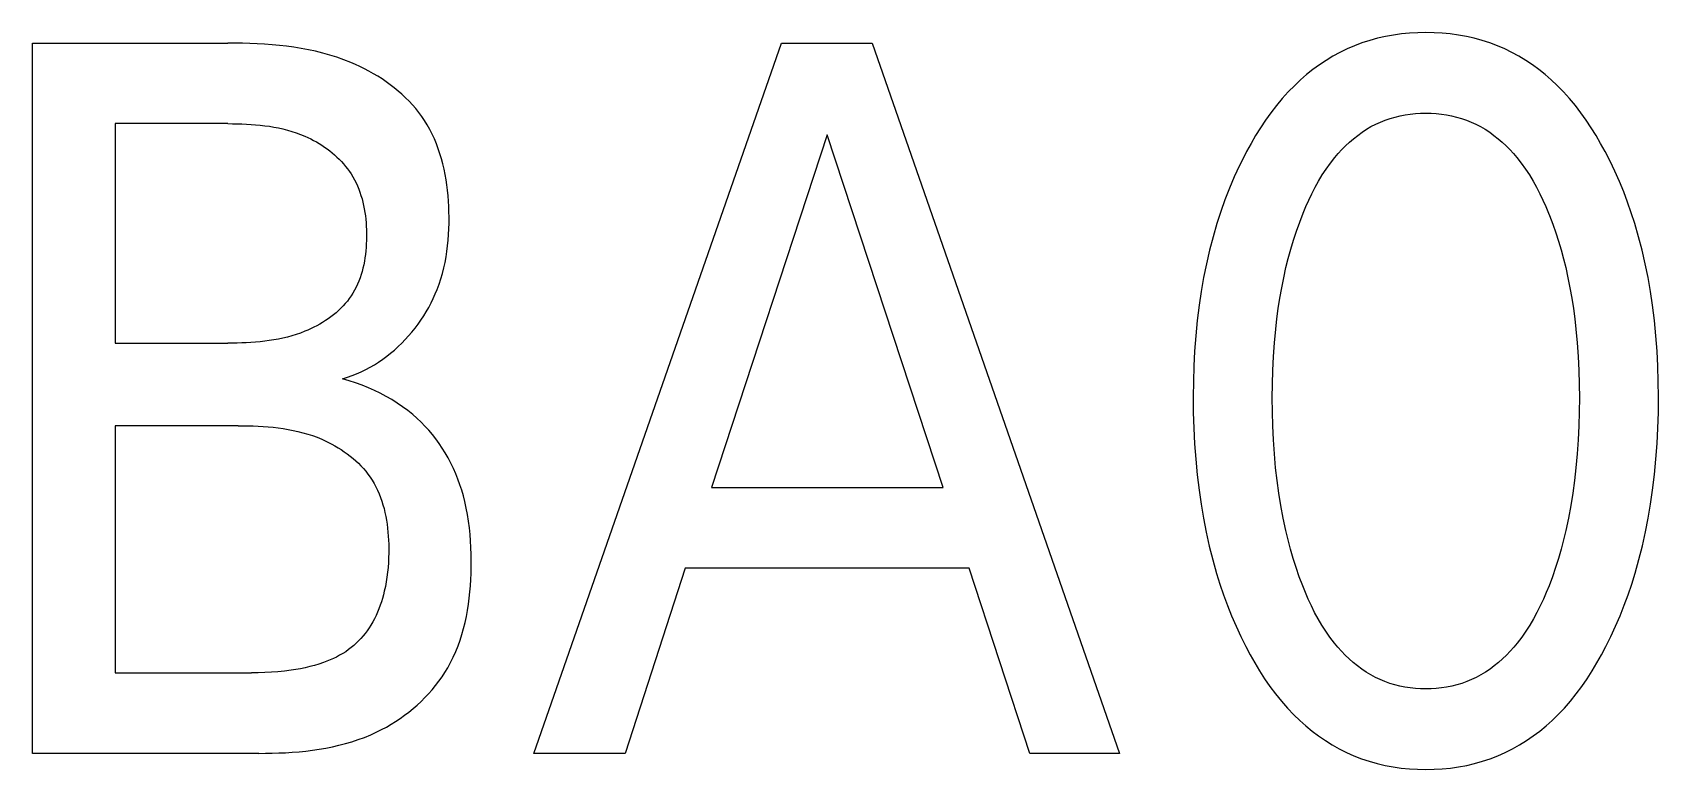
# Model space of a CAD drawing. Extents: x 0 to 420, y 0 to 297.
# Drawn here: x 165.36 to 169.254, y 202.588 to 204.352 of the extents above; entities that cross this region are included whole.
import ezdxf

# ---------------------------------------------------------------- set-up
doc = ezdxf.new("R2010")
doc.units = 0
doc.header["$LTSCALE"] = 23.1
doc.layers.add('10000_FRONT', color=7, linetype='CONTINUOUS')

msp = doc.modelspace()

# ---------------------------------------------------------------- linework, layer by layer
at = {"layer": '10000_FRONT', "color": 7, "linetype": 'CONTINUOUS'}
for p, q in [((168.5808, 204.3386), (168.5621, 204.3335)), ((168.5997, 204.3428), (168.5808, 204.3386)), ((168.6188, 204.3463), (168.5997, 204.3428)), ((168.6381, 204.3489), (168.6188, 204.3463)), ((168.6575, 204.3508), (168.6381, 204.3489)), ((168.677, 204.3519), (168.6575, 204.3508)), ((168.6965, 204.3523), (168.677, 204.3519)), ((168.7161, 204.3519), (168.6965, 204.3523)), ((168.7356, 204.3508), (168.7161, 204.3519)), ((168.7551, 204.3489), (168.7356, 204.3508)), ((168.7744, 204.3463), (168.7551, 204.3489)), ((168.7936, 204.3429), (168.7744, 204.3463)), ((168.8126, 204.3386), (168.7936, 204.3429)), ((168.8313, 204.3335), (168.8126, 204.3386)), ((165.36, 202.627), (165.36, 204.327)), ((165.36, 204.327), (165.828, 204.327)), ((165.8456, 204.3269), (165.828, 204.327)), ((165.8631, 204.3266), (165.8456, 204.3269)), ((165.8807, 204.3261), (165.8631, 204.3266)), ((165.8983, 204.3254), (165.8807, 204.3261)), ((165.9159, 204.3244), (165.8983, 204.3254)), ((165.9335, 204.3231), (165.9159, 204.3244)), ((165.9511, 204.3215), (165.9335, 204.3231)), ((165.9686, 204.3195), (165.9511, 204.3215)), ((165.9861, 204.3172), (165.9686, 204.3195)), ((166.0035, 204.3144), (165.9861, 204.3172)), ((166.0208, 204.3111), (166.0035, 204.3144)), ((166.038, 204.3074), (166.0208, 204.3111)), ((166.0551, 204.3032), (166.038, 204.3074)), ((166.0721, 204.2984), (166.0551, 204.3032)), ((166.0889, 204.2931), (166.0721, 204.2984)), ((166.5602, 202.627), (167.1532, 204.327)), ((167.1532, 204.327), (167.3703, 204.327)), ((167.3703, 204.327), (167.9633, 202.627)), ((168.4907, 204.3047), (168.4739, 204.2955)), ((168.5079, 204.3131), (168.4907, 204.3047)), ((168.5255, 204.3207), (168.5079, 204.3131)), ((168.5436, 204.3275), (168.5255, 204.3207)), ((168.5621, 204.3335), (168.5436, 204.3275)), ((168.8498, 204.3275), (168.8313, 204.3335)), ((168.868, 204.3207), (168.8498, 204.3275)), ((168.8856, 204.3131), (168.868, 204.3207)), ((168.9028, 204.3047), (168.8856, 204.3131)), ((168.9196, 204.2955), (168.9028, 204.3047)), ((166.1056, 204.2872), (166.0889, 204.2931)), ((166.1222, 204.2807), (166.1056, 204.2872)), ((166.1332, 204.2759), (166.1222, 204.2807)), ((166.1442, 204.2708), (166.1332, 204.2759)), ((166.155, 204.2654), (166.1442, 204.2708)), ((166.1657, 204.2598), (166.155, 204.2654)), ((166.1763, 204.2538), (166.1657, 204.2598)), ((168.426, 204.2635), (168.411, 204.2516)), ((168.4416, 204.2748), (168.426, 204.2635)), ((168.4575, 204.2855), (168.4416, 204.2748)), ((168.4739, 204.2955), (168.4575, 204.2855)), ((168.936, 204.2855), (168.9196, 204.2955)), ((168.952, 204.2749), (168.936, 204.2855)), ((168.9675, 204.2635), (168.952, 204.2749)), ((168.9825, 204.2516), (168.9675, 204.2635)), ((166.1867, 204.2476), (166.1763, 204.2538)), ((166.1969, 204.2411), (166.1867, 204.2476)), ((166.2069, 204.2343), (166.1969, 204.2411)), ((166.2167, 204.2272), (166.2069, 204.2343)), ((166.2263, 204.2199), (166.2167, 204.2272)), ((168.3825, 204.2259), (168.3672, 204.2104)), ((168.3965, 204.239), (168.3825, 204.2259)), ((168.411, 204.2516), (168.3965, 204.239)), ((168.997, 204.239), (168.9825, 204.2516)), ((169.011, 204.2259), (168.997, 204.239)), ((169.0263, 204.2104), (169.011, 204.2259)), ((166.2356, 204.2123), (166.2263, 204.2199)), ((166.2446, 204.2044), (166.2356, 204.2123)), ((166.2533, 204.1962), (166.2446, 204.2044)), ((166.2618, 204.1878), (166.2533, 204.1962)), ((166.2699, 204.1791), (166.2618, 204.1878)), ((168.3526, 204.1942), (168.3386, 204.1775)), ((168.3672, 204.2104), (168.3526, 204.1942)), ((169.0408, 204.1942), (169.0263, 204.2104)), ((169.0547, 204.1775), (169.0408, 204.1942)), ((166.2776, 204.1701), (166.2699, 204.1791)), ((166.285, 204.1609), (166.2776, 204.1701)), ((166.292, 204.1514), (166.285, 204.1609)), ((166.2986, 204.1417), (166.292, 204.1514)), ((168.3126, 204.1425), (168.3005, 204.1244)), ((168.3253, 204.1602), (168.3126, 204.1425)), ((168.3386, 204.1775), (168.3253, 204.1602)), ((168.5877, 204.138), (168.5991, 204.1426)), ((168.5991, 204.1426), (168.6108, 204.1466)), ((168.6108, 204.1466), (168.6227, 204.15)), ((168.6227, 204.15), (168.6347, 204.153)), ((168.6347, 204.153), (168.6469, 204.1553)), ((168.6469, 204.1553), (168.6592, 204.1572)), ((168.6592, 204.1572), (168.6716, 204.1585)), ((168.6716, 204.1585), (168.684, 204.1592)), ((168.684, 204.1592), (168.6965, 204.1595)), ((168.6965, 204.1595), (168.709, 204.1592)), ((168.709, 204.1592), (168.7214, 204.1585)), ((168.7214, 204.1585), (168.7338, 204.1572)), ((168.7338, 204.1572), (168.7461, 204.1553)), ((168.7461, 204.1553), (168.7583, 204.153)), ((168.7583, 204.153), (168.7703, 204.15)), ((168.7703, 204.15), (168.7822, 204.1466)), ((168.7822, 204.1466), (168.7939, 204.1426)), ((168.7939, 204.1426), (168.8054, 204.138)), ((169.068, 204.1602), (169.0547, 204.1775)), ((169.0806, 204.1425), (169.068, 204.1602)), ((169.0927, 204.1244), (169.0806, 204.1425)), ((165.5577, 204.1342), (165.5577, 203.6089)), ((165.828, 204.1342), (165.5577, 204.1342)), ((165.828, 204.1342), (165.839, 204.1341)), ((165.839, 204.1341), (165.8501, 204.134)), ((165.8501, 204.134), (165.8611, 204.1337)), ((165.8611, 204.1337), (165.8722, 204.1332)), ((165.8722, 204.1332), (165.8832, 204.1325)), ((165.8832, 204.1325), (165.8943, 204.1317)), ((165.8943, 204.1317), (165.9053, 204.1306)), ((165.9053, 204.1306), (165.9163, 204.1293)), ((165.9163, 204.1293), (165.9273, 204.1278)), ((165.9273, 204.1278), (165.9382, 204.126)), ((165.9382, 204.126), (165.949, 204.1239)), ((165.949, 204.1239), (165.9598, 204.1215)), ((165.9598, 204.1215), (165.9705, 204.1187)), ((165.9705, 204.1187), (165.9811, 204.1156)), ((165.9811, 204.1156), (165.9917, 204.1122)), ((165.9917, 204.1122), (166.0021, 204.1083)), ((166.0021, 204.1083), (166.0124, 204.1041)), ((166.0124, 204.1041), (166.0193, 204.1009)), ((166.3052, 204.1311), (166.2986, 204.1417)), ((166.3114, 204.1202), (166.3052, 204.1311)), ((166.3171, 204.109), (166.3114, 204.1202)), ((166.3223, 204.0977), (166.3171, 204.109)), ((167.2628, 204.1077), (166.9863, 203.2631)), ((167.5403, 203.2631), (167.2628, 204.1077)), ((168.2889, 204.1059), (168.2779, 204.087)), ((168.3005, 204.1244), (168.2889, 204.1059)), ((168.5234, 204.0982), (168.5334, 204.1062)), ((168.5334, 204.1062), (168.5437, 204.1136)), ((168.5437, 204.1136), (168.5543, 204.1206)), ((168.5543, 204.1206), (168.5652, 204.127)), ((168.5652, 204.127), (168.5765, 204.1329)), ((168.5765, 204.1329), (168.5877, 204.138)), ((168.8054, 204.138), (168.8166, 204.1329)), ((168.8166, 204.1329), (168.8278, 204.127)), ((168.8278, 204.127), (168.8387, 204.1206)), ((168.8387, 204.1206), (168.8494, 204.1136)), ((168.8494, 204.1136), (168.8597, 204.1062)), ((168.8597, 204.1062), (168.8696, 204.0982)), ((169.1042, 204.1059), (169.0927, 204.1244)), ((169.1151, 204.087), (169.1042, 204.1059)), ((166.0193, 204.1009), (166.0262, 204.0976)), ((166.0262, 204.0976), (166.033, 204.0941)), ((166.033, 204.0941), (166.0398, 204.0904)), ((166.0398, 204.0904), (166.0464, 204.0864)), ((166.0464, 204.0864), (166.0529, 204.0824)), ((166.0529, 204.0824), (166.0593, 204.0781)), ((166.0593, 204.0781), (166.0656, 204.0736)), ((166.0656, 204.0736), (166.0717, 204.069)), ((166.0717, 204.069), (166.0777, 204.0642)), ((166.3272, 204.0861), (166.3223, 204.0977)), ((166.3316, 204.0743), (166.3272, 204.0861)), ((166.3357, 204.0623), (166.3316, 204.0743)), ((168.2674, 204.0679), (168.2636, 204.0607)), ((168.2779, 204.087), (168.2674, 204.0679)), ((168.4868, 204.0626), (168.4954, 204.0721)), ((168.4954, 204.0721), (168.5044, 204.0812)), ((168.5044, 204.0812), (168.5137, 204.0899)), ((168.5137, 204.0899), (168.5234, 204.0982)), ((168.8696, 204.0982), (168.8793, 204.0899)), ((168.8793, 204.0899), (168.8886, 204.0812)), ((168.8886, 204.0812), (168.8976, 204.0721)), ((168.8976, 204.0721), (168.9063, 204.0626)), ((169.1256, 204.0679), (169.1151, 204.087)), ((169.1378, 204.0442), (169.1256, 204.0679)), ((166.0777, 204.0642), (166.0835, 204.0592)), ((166.0835, 204.0592), (166.0891, 204.0541)), ((166.0891, 204.0541), (166.0946, 204.0488)), ((166.0946, 204.0488), (166.0999, 204.0434)), ((166.0999, 204.0434), (166.1049, 204.0377)), ((166.1049, 204.0377), (166.1098, 204.032)), ((166.1098, 204.032), (166.1144, 204.026)), ((166.1144, 204.026), (166.1188, 204.0199)), ((166.3393, 204.0501), (166.3357, 204.0623)), ((166.3426, 204.0378), (166.3393, 204.0501)), ((166.3455, 204.0254), (166.3426, 204.0378)), ((168.2502, 204.034), (168.2378, 204.007)), ((168.2636, 204.0607), (168.2502, 204.034)), ((168.4485, 204.0113), (168.4579, 204.0256)), ((168.4579, 204.0256), (168.4679, 204.0395)), ((168.4679, 204.0395), (168.4785, 204.0529)), ((168.4785, 204.0529), (168.4868, 204.0626)), ((168.9063, 204.0626), (168.9145, 204.0529)), ((168.9145, 204.0529), (168.9251, 204.0395)), ((168.9251, 204.0395), (168.9351, 204.0256)), ((168.9351, 204.0256), (168.9445, 204.0113)), ((169.1493, 204.0201), (169.1378, 204.0442)), ((166.1188, 204.0199), (166.123, 204.0137)), ((166.123, 204.0137), (166.1272, 204.0068)), ((166.1272, 204.0068), (166.1311, 203.9997)), ((166.1311, 203.9997), (166.1348, 203.9925)), ((166.1348, 203.9925), (166.1381, 203.9851)), ((166.3481, 204.0128), (166.3455, 204.0254)), ((166.3503, 204.0001), (166.3481, 204.0128)), ((166.3522, 203.9874), (166.3503, 204.0001)), ((166.3538, 203.9746), (166.3522, 203.9874)), ((168.2378, 204.007), (168.2262, 203.9796)), ((168.4314, 203.9818), (168.4397, 203.9967)), ((168.4397, 203.9967), (168.4485, 204.0113)), ((168.9445, 204.0113), (168.9533, 203.9967)), ((168.9533, 203.9967), (168.9616, 203.9818)), ((169.1601, 203.9957), (169.1493, 204.0201)), ((169.1703, 203.971), (169.1601, 203.9957)), ((166.1381, 203.9851), (166.1412, 203.9776)), ((166.1412, 203.9776), (166.1441, 203.9699)), ((166.1441, 203.9699), (166.1466, 203.9622)), ((166.1466, 203.9622), (166.149, 203.9543)), ((166.149, 203.9543), (166.151, 203.9463)), ((166.3551, 203.9617), (166.3538, 203.9746)), ((166.3561, 203.9488), (166.3551, 203.9617)), ((166.3568, 203.9359), (166.3561, 203.9488)), ((168.2154, 203.9518), (168.2055, 203.9238)), ((168.2262, 203.9796), (168.2154, 203.9518)), ((168.4092, 203.9355), (168.4162, 203.9511)), ((168.4162, 203.9511), (168.4235, 203.9666)), ((168.4235, 203.9666), (168.4314, 203.9818)), ((168.9616, 203.9818), (168.9695, 203.9666)), ((168.9695, 203.9666), (168.9769, 203.9511)), ((168.9769, 203.9511), (168.9838, 203.9355)), ((169.1797, 203.9461), (169.1703, 203.971)), ((166.151, 203.9463), (166.1529, 203.9383)), ((166.1529, 203.9383), (166.1545, 203.9301)), ((166.1545, 203.9301), (166.1559, 203.9219)), ((166.1559, 203.9219), (166.157, 203.9136)), ((166.157, 203.9136), (166.158, 203.9053)), ((166.3573, 203.923), (166.3568, 203.9359)), ((166.3575, 203.9101), (166.3573, 203.923)), ((166.3574, 203.8963), (166.3575, 203.9101)), ((168.2055, 203.9238), (168.1963, 203.8955)), ((168.3944, 203.8985), (168.4026, 203.9197)), ((168.4026, 203.9197), (168.4092, 203.9355)), ((168.9838, 203.9355), (168.9904, 203.9197)), ((168.9904, 203.9197), (168.9927, 203.9141)), ((168.9927, 203.9141), (169.0004, 203.8938)), ((169.1885, 203.9209), (169.1797, 203.9461)), ((169.1967, 203.8955), (169.1885, 203.9209)), ((166.158, 203.9053), (166.1587, 203.8969)), ((166.1587, 203.8969), (166.1593, 203.8885)), ((166.1593, 203.8885), (166.1596, 203.8801)), ((166.1596, 203.8801), (166.1598, 203.8716)), ((166.1598, 203.8716), (166.1598, 203.8631)), ((166.3564, 203.869), (166.3571, 203.8826)), ((166.3571, 203.8826), (166.3574, 203.8963)), ((168.1963, 203.8955), (168.1869, 203.8634)), ((168.3796, 203.8555), (168.3867, 203.8771)), ((168.3867, 203.8771), (168.3944, 203.8985)), ((169.0004, 203.8938), (169.0076, 203.8732)), ((169.0076, 203.8732), (169.0143, 203.8526)), ((169.2061, 203.8634), (169.1967, 203.8955)), ((166.1588, 203.8379), (166.1581, 203.8295)), ((166.1593, 203.8463), (166.1588, 203.8379)), ((166.1597, 203.8547), (166.1593, 203.8463)), ((166.1598, 203.8631), (166.1597, 203.8547)), ((166.3524, 203.8284), (166.3541, 203.8419)), ((166.3541, 203.8419), (166.3554, 203.8554)), ((166.3554, 203.8554), (166.3564, 203.869)), ((168.1785, 203.831), (168.171, 203.7984)), ((168.1869, 203.8634), (168.1785, 203.831)), ((168.3671, 203.8118), (168.3731, 203.8337)), ((168.3731, 203.8337), (168.3796, 203.8555)), ((169.0143, 203.8526), (169.0205, 203.8318)), ((169.0205, 203.8318), (169.0262, 203.8108)), ((169.2145, 203.831), (169.2061, 203.8634)), ((169.2221, 203.7984), (169.2145, 203.831)), ((166.1531, 203.7966), (166.1512, 203.7886)), ((166.1546, 203.8047), (166.1531, 203.7966)), ((166.156, 203.8129), (166.1546, 203.8047)), ((166.1571, 203.8212), (166.156, 203.8129)), ((166.1581, 203.8295), (166.1571, 203.8212)), ((166.345, 203.7888), (166.3478, 203.8019)), ((166.3478, 203.8019), (166.3503, 203.8151)), ((166.3503, 203.8151), (166.3524, 203.8284)), ((168.171, 203.7984), (168.1643, 203.7656)), ((168.3616, 203.7898), (168.3671, 203.8118)), ((169.0262, 203.8108), (169.0314, 203.7898)), ((169.2287, 203.7656), (169.2221, 203.7984)), ((166.1415, 203.7575), (166.1383, 203.7501)), ((166.1443, 203.7651), (166.1415, 203.7575)), ((166.1469, 203.7728), (166.1443, 203.7651)), ((166.1492, 203.7806), (166.1469, 203.7728)), ((166.1512, 203.7886), (166.1492, 203.7806)), ((166.3338, 203.7501), (166.338, 203.7629)), ((166.338, 203.7629), (166.3417, 203.7757)), ((166.3417, 203.7757), (166.345, 203.7888)), ((168.1643, 203.7656), (168.1586, 203.7326)), ((168.3513, 203.741), (168.3562, 203.7654)), ((168.3562, 203.7654), (168.3616, 203.7898)), ((169.0314, 203.7898), (169.0368, 203.7654)), ((169.0368, 203.7654), (169.0417, 203.741)), ((169.2345, 203.7326), (169.2287, 203.7656)), ((166.1186, 203.7156), (166.1139, 203.7095)), ((166.123, 203.7219), (166.1186, 203.7156)), ((166.1273, 203.7287), (166.123, 203.7219)), ((166.1313, 203.7356), (166.1273, 203.7287)), ((166.1349, 203.7428), (166.1313, 203.7356)), ((166.1383, 203.7501), (166.1349, 203.7428)), ((166.3145, 203.705), (166.3198, 203.7157)), ((166.3198, 203.7157), (166.3246, 203.7266)), ((166.3246, 203.7266), (166.3291, 203.7376)), ((166.3291, 203.7376), (166.3338, 203.7501)), ((168.1586, 203.7326), (168.1536, 203.6995)), ((168.3432, 203.6918), (168.347, 203.7165)), ((168.347, 203.7165), (168.3513, 203.741)), ((169.0417, 203.741), (169.046, 203.7165)), ((169.046, 203.7165), (169.0498, 203.6918)), ((169.2394, 203.6995), (169.2345, 203.7326)), ((166.0808, 203.6767), (166.0745, 203.6719)), ((166.0868, 203.6817), (166.0808, 203.6767)), ((166.0927, 203.6869), (166.0868, 203.6817)), ((166.0983, 203.6923), (166.0927, 203.6869)), ((166.1038, 203.6978), (166.0983, 203.6923)), ((166.1089, 203.7036), (166.1038, 203.6978)), ((166.1139, 203.7095), (166.1089, 203.7036)), ((166.2968, 203.6739), (166.303, 203.6841)), ((166.303, 203.6841), (166.309, 203.6945)), ((166.309, 203.6945), (166.3145, 203.705)), ((168.1536, 203.6995), (168.1491, 203.6631)), ((168.3399, 203.6671), (168.3432, 203.6918)), ((169.0498, 203.6918), (169.0531, 203.6671)), ((169.2439, 203.6631), (169.2394, 203.6995)), ((166.0124, 203.6371), (166.0019, 203.6331)), ((166.0196, 203.6402), (166.0124, 203.6371)), ((166.0269, 203.6435), (166.0196, 203.6402)), ((166.034, 203.647), (166.0269, 203.6435)), ((166.0411, 203.6506), (166.034, 203.647)), ((166.048, 203.6545), (166.0411, 203.6506)), ((166.0548, 203.6585), (166.048, 203.6545)), ((166.0616, 203.6628), (166.0548, 203.6585)), ((166.0681, 203.6672), (166.0616, 203.6628)), ((166.0745, 203.6719), (166.0681, 203.6672)), ((166.2685, 203.6352), (166.276, 203.6445)), ((166.276, 203.6445), (166.2833, 203.6541)), ((166.2833, 203.6541), (166.2902, 203.6639)), ((166.2902, 203.6639), (166.2968, 203.6739)), ((168.1491, 203.6631), (168.1455, 203.6266)), ((168.334, 203.6095), (168.3371, 203.6424)), ((168.3371, 203.6424), (168.3399, 203.6671)), ((169.0531, 203.6671), (169.056, 203.6424)), ((169.056, 203.6424), (169.059, 203.6095)), ((169.2475, 203.6266), (169.2439, 203.6631)), ((165.5577, 203.6089), (165.828, 203.6089)), ((165.839, 203.609), (165.828, 203.6089)), ((165.85, 203.6091), (165.839, 203.609)), ((165.861, 203.6094), (165.85, 203.6091)), ((165.872, 203.6098), (165.861, 203.6094)), ((165.8831, 203.6104), (165.872, 203.6098)), ((165.8941, 203.6112), (165.8831, 203.6104)), ((165.9051, 203.6122), (165.8941, 203.6112)), ((165.916, 203.6134), (165.9051, 203.6122)), ((165.9269, 203.6148), (165.916, 203.6134)), ((165.9378, 203.6165), (165.9269, 203.6148)), ((165.9487, 203.6185), (165.9378, 203.6165)), ((165.9595, 203.6208), (165.9487, 203.6185)), ((165.9702, 203.6234), (165.9595, 203.6208)), ((165.9809, 203.6263), (165.9702, 203.6234)), ((165.9914, 203.6295), (165.9809, 203.6263)), ((166.0019, 203.6331), (165.9914, 203.6295)), ((166.2266, 203.5924), (166.2355, 203.6004)), ((166.2355, 203.6004), (166.2441, 203.6086)), ((166.2441, 203.6086), (166.2525, 203.6172)), ((166.2525, 203.6172), (166.2607, 203.6261)), ((166.2607, 203.6261), (166.2685, 203.6352)), ((168.1455, 203.6266), (168.1428, 203.59)), ((168.3317, 203.5766), (168.334, 203.6095)), ((169.059, 203.6095), (169.0613, 203.5766)), ((169.2502, 203.59), (169.2475, 203.6266)), ((166.1786, 203.5572), (166.1886, 203.5636)), ((166.1886, 203.5636), (166.1985, 203.5703)), ((166.1985, 203.5703), (166.2081, 203.5774)), ((166.2081, 203.5774), (166.2175, 203.5847)), ((166.2175, 203.5847), (166.2266, 203.5924)), ((168.1428, 203.59), (168.1409, 203.5534)), ((168.3301, 203.5436), (168.3317, 203.5766)), ((169.0613, 203.5766), (169.0629, 203.5436)), ((169.2521, 203.5534), (169.2502, 203.59)), ((166.1025, 203.5234), (166.1139, 203.527)), ((166.1182, 203.5188), (166.1025, 203.5234)), ((166.1139, 203.527), (166.1251, 203.531)), ((166.1251, 203.531), (166.1362, 203.5355)), ((166.1362, 203.5355), (166.1471, 203.5403)), ((166.1471, 203.5403), (166.1578, 203.5456)), ((166.1578, 203.5456), (166.1683, 203.5512)), ((166.1683, 203.5512), (166.1786, 203.5572)), ((168.1409, 203.5534), (168.1398, 203.5167)), ((168.3292, 203.5106), (168.3301, 203.5436)), ((169.0629, 203.5436), (169.0639, 203.5106)), ((169.2532, 203.5167), (169.2521, 203.5534)), ((166.1338, 203.5138), (166.1182, 203.5188)), ((166.1492, 203.5082), (166.1338, 203.5138)), ((166.1644, 203.5021), (166.1492, 203.5082)), ((166.1787, 203.4957), (166.1644, 203.5021)), ((166.1929, 203.4888), (166.1787, 203.4957)), ((166.2068, 203.4814), (166.1929, 203.4888)), ((166.2204, 203.4736), (166.2068, 203.4814)), ((168.1398, 203.5167), (168.1394, 203.48)), ((168.3289, 203.4776), (168.3292, 203.5106)), ((169.0639, 203.5106), (169.0642, 203.4776)), ((169.2536, 203.48), (169.2532, 203.5167)), ((166.2334, 203.4654), (166.2204, 203.4736)), ((166.2461, 203.4567), (166.2334, 203.4654)), ((166.2584, 203.4475), (166.2461, 203.4567)), ((166.2704, 203.4378), (166.2584, 203.4475)), ((168.1394, 203.48), (168.1397, 203.4427)), ((168.1397, 203.4427), (168.1408, 203.4054)), ((168.3291, 203.4441), (168.3289, 203.4776)), ((168.3301, 203.4106), (168.3291, 203.4441)), ((169.0639, 203.4441), (169.063, 203.4106)), ((169.0642, 203.4776), (169.0639, 203.4441)), ((169.2522, 203.4055), (169.2533, 203.4428)), ((169.2533, 203.4428), (169.2536, 203.48)), ((165.5577, 203.4113), (165.5577, 202.8197)), ((165.8526, 203.4113), (165.5577, 203.4113)), ((165.8526, 203.4113), (165.8645, 203.4113)), ((165.8645, 203.4113), (165.8765, 203.4111)), ((165.8765, 203.4111), (165.8885, 203.4107)), ((165.8885, 203.4107), (165.9005, 203.4102)), ((165.9005, 203.4102), (165.9125, 203.4095)), ((165.9125, 203.4095), (165.9245, 203.4086)), ((165.9245, 203.4086), (165.9365, 203.4074)), ((165.9365, 203.4074), (165.9485, 203.406)), ((165.9485, 203.406), (165.9604, 203.4044)), ((165.9604, 203.4044), (165.9722, 203.4024)), ((166.2805, 203.429), (166.2704, 203.4378)), ((166.2903, 203.4198), (166.2805, 203.429)), ((166.2997, 203.4103), (166.2903, 203.4198)), ((166.3087, 203.4004), (166.2997, 203.4103)), ((168.1408, 203.4054), (168.1427, 203.3681)), ((168.3316, 203.3771), (168.3301, 203.4106)), ((169.063, 203.4106), (169.0614, 203.3771)), ((169.2503, 203.3684), (169.2522, 203.4055)), ((165.9722, 203.4024), (165.984, 203.4001)), ((165.984, 203.4001), (165.9957, 203.3975)), ((165.9957, 203.3975), (166.0073, 203.3945)), ((166.0073, 203.3945), (166.0189, 203.3912)), ((166.0189, 203.3912), (166.0303, 203.3875)), ((166.0303, 203.3875), (166.0417, 203.3834)), ((166.0417, 203.3834), (166.0529, 203.3788)), ((166.0529, 203.3788), (166.0609, 203.3752)), ((166.0609, 203.3752), (166.0688, 203.3714)), ((166.0688, 203.3714), (166.0766, 203.3674)), ((166.0766, 203.3674), (166.0843, 203.3631)), ((166.3175, 203.3902), (166.3087, 203.4004)), ((166.3258, 203.3797), (166.3175, 203.3902)), ((166.3337, 203.3689), (166.3258, 203.3797)), ((166.3413, 203.3578), (166.3337, 203.3689)), ((168.1427, 203.3681), (168.1454, 203.3309)), ((168.3339, 203.3437), (168.3316, 203.3771)), ((169.0614, 203.3771), (169.0591, 203.3437)), ((169.2476, 203.3312), (169.2503, 203.3684)), ((166.0843, 203.3631), (166.0919, 203.3586)), ((166.0919, 203.3586), (166.0993, 203.3539)), ((166.0993, 203.3539), (166.1066, 203.349)), ((166.1066, 203.349), (166.1138, 203.3439)), ((166.1138, 203.3439), (166.1207, 203.3385)), ((166.1207, 203.3385), (166.1275, 203.333)), ((166.1275, 203.333), (166.134, 203.3272)), ((166.134, 203.3272), (166.1404, 203.3212)), ((166.3484, 203.3464), (166.3413, 203.3578)), ((166.3554, 203.3342), (166.3484, 203.3464)), ((166.3619, 203.3218), (166.3554, 203.3342)), ((168.1454, 203.3309), (168.1489, 203.2937)), ((168.3369, 203.3104), (168.3339, 203.3437)), ((169.0591, 203.3437), (169.0561, 203.3104)), ((169.2441, 203.2942), (169.2476, 203.3312)), ((166.1404, 203.3212), (166.1465, 203.315)), ((166.1465, 203.315), (166.1523, 203.3087)), ((166.1523, 203.3087), (166.1579, 203.3021)), ((166.1579, 203.3021), (166.1633, 203.2953)), ((166.1633, 203.2953), (166.1683, 203.2883)), ((166.1683, 203.2883), (166.173, 203.2812)), ((166.3679, 203.3091), (166.3619, 203.3218)), ((166.3736, 203.2962), (166.3679, 203.3091)), ((166.3787, 203.2831), (166.3736, 203.2962)), ((168.1489, 203.2937), (168.1534, 203.2567)), ((168.3404, 203.2802), (168.3369, 203.3104)), ((169.0561, 203.3104), (169.0527, 203.2802)), ((169.2396, 203.2572), (169.2441, 203.2942)), ((166.173, 203.2812), (166.1778, 203.2732)), ((166.1778, 203.2732), (166.1822, 203.2651)), ((166.1822, 203.2651), (166.1863, 203.2568)), ((166.1863, 203.2568), (166.19, 203.2482)), ((166.19, 203.2482), (166.1934, 203.2396)), ((166.3835, 203.2699), (166.3787, 203.2831)), ((166.3878, 203.2566), (166.3835, 203.2699)), ((166.3917, 203.2431), (166.3878, 203.2566)), ((166.9863, 203.2631), (167.5403, 203.2631)), ((168.1534, 203.2567), (168.1583, 203.2231)), ((168.3444, 203.2501), (168.3404, 203.2802)), ((168.3493, 203.2201), (168.3444, 203.2501)), ((169.0486, 203.2501), (169.0438, 203.2201)), ((169.0527, 203.2802), (169.0486, 203.2501)), ((169.2348, 203.2236), (169.2396, 203.2572)), ((166.1934, 203.2396), (166.1965, 203.2307)), ((166.1965, 203.2307), (166.1992, 203.2218)), ((166.1992, 203.2218), (166.2017, 203.2127)), ((166.2017, 203.2127), (166.2039, 203.2035)), ((166.3951, 203.2295), (166.3917, 203.2431)), ((166.3986, 203.214), (166.3951, 203.2295)), ((166.4016, 203.1984), (166.3986, 203.214)), ((168.1583, 203.2231), (168.1639, 203.1896)), ((168.3548, 203.1903), (168.3493, 203.2201)), ((169.0438, 203.2201), (169.0382, 203.1903)), ((169.2291, 203.1901), (169.2348, 203.2236)), ((166.2039, 203.2035), (166.2059, 203.1942)), ((166.2059, 203.1942), (166.2076, 203.1849)), ((166.2076, 203.1849), (166.209, 203.1755)), ((166.209, 203.1755), (166.2102, 203.166)), ((166.4041, 203.1828), (166.4016, 203.1984)), ((166.4062, 203.167), (166.4041, 203.1828)), ((168.1639, 203.1896), (168.1705, 203.1562)), ((168.3612, 203.1606), (168.3548, 203.1903)), ((169.0382, 203.1903), (169.0318, 203.1606)), ((169.2226, 203.1568), (169.2291, 203.1901)), ((166.2102, 203.166), (166.2112, 203.1565)), ((166.2112, 203.1565), (166.212, 203.147)), ((166.212, 203.147), (166.2125, 203.1375)), ((166.2125, 203.1375), (166.2129, 203.128)), ((166.4078, 203.1512), (166.4062, 203.167)), ((166.4091, 203.1353), (166.4078, 203.1512)), ((166.41, 203.1193), (166.4091, 203.1353)), ((168.1705, 203.1562), (168.1778, 203.1231)), ((168.3666, 203.1381), (168.3612, 203.1606)), ((168.3725, 203.1158), (168.3666, 203.1381)), ((169.0265, 203.1381), (169.0206, 203.1158)), ((169.0318, 203.1606), (169.0265, 203.1381)), ((169.2152, 203.1236), (169.2226, 203.1568)), ((166.2128, 203.0951), (166.2123, 203.0835)), ((166.2131, 203.1068), (166.2128, 203.0951)), ((166.2129, 203.128), (166.2131, 203.1185)), ((166.2131, 203.1185), (166.2131, 203.1068)), ((166.4105, 203.1033), (166.41, 203.1193)), ((166.4107, 203.0872), (166.4105, 203.1033)), ((168.1778, 203.1231), (168.1861, 203.0902)), ((168.3789, 203.0937), (168.3725, 203.1158)), ((168.3859, 203.0717), (168.3789, 203.0937)), ((169.0141, 203.0937), (169.0071, 203.0717)), ((169.0206, 203.1158), (169.0141, 203.0937)), ((169.2069, 203.0907), (169.2152, 203.1236)), ((166.2103, 203.0604), (166.2088, 203.049)), ((166.2114, 203.0719), (166.2103, 203.0604)), ((166.2123, 203.0835), (166.2114, 203.0719)), ((166.4097, 203.0428), (166.4103, 203.0576)), ((166.4103, 203.0576), (166.4107, 203.0724)), ((166.4107, 203.0724), (166.4107, 203.0872)), ((166.9228, 203.0703), (166.7794, 202.627)), ((167.6028, 203.0703), (166.9228, 203.0703)), ((167.7482, 202.627), (167.6028, 203.0703)), ((168.1861, 203.0902), (168.1954, 203.0575)), ((168.1954, 203.0575), (168.2034, 203.0318)), ((168.3934, 203.0498), (168.3859, 203.0717)), ((169.0071, 203.0717), (168.9996, 203.0498)), ((169.1896, 203.0322), (169.1976, 203.058)), ((169.1976, 203.058), (169.2069, 203.0907)), ((166.2024, 203.0149), (166.2003, 203.0064)), ((166.2049, 203.0262), (166.2024, 203.0149)), ((166.207, 203.0376), (166.2049, 203.0262)), ((166.2088, 203.049), (166.207, 203.0376)), ((166.406, 202.9984), (166.4075, 203.0132)), ((166.4075, 203.0132), (166.4088, 203.028)), ((166.4088, 203.028), (166.4097, 203.0428)), ((168.2034, 203.0318), (168.2121, 203.0062)), ((168.4016, 203.0282), (168.3934, 203.0498)), ((168.4081, 203.012), (168.4016, 203.0282)), ((168.9915, 203.0282), (168.9849, 203.012)), ((168.9996, 203.0498), (168.9915, 203.0282)), ((169.1809, 203.0066), (169.1896, 203.0322)), ((166.1926, 202.9813), (166.1896, 202.9731)), ((166.1954, 202.9896), (166.1926, 202.9813)), ((166.1979, 202.998), (166.1954, 202.9896)), ((166.2003, 203.0064), (166.1979, 202.998)), ((166.4017, 202.9691), (166.404, 202.9837)), ((166.404, 202.9837), (166.406, 202.9984)), ((168.2121, 203.0062), (168.2214, 202.9809)), ((168.2214, 202.9809), (168.2314, 202.9559)), ((168.4151, 202.9959), (168.4081, 203.012)), ((168.4225, 202.98), (168.4151, 202.9959)), ((168.4303, 202.9644), (168.4225, 202.98)), ((168.9706, 202.98), (168.9627, 202.9644)), ((168.9779, 202.9959), (168.9706, 202.98)), ((168.9849, 203.012), (168.9779, 202.9959)), ((169.1617, 202.9561), (169.1716, 202.9813)), ((169.1716, 202.9813), (169.1809, 203.0066)), ((166.1747, 202.9414), (166.1703, 202.9338)), ((166.1789, 202.9491), (166.1747, 202.9414)), ((166.1827, 202.957), (166.1789, 202.9491)), ((166.1863, 202.965), (166.1827, 202.957)), ((166.1896, 202.9731), (166.1863, 202.965)), ((166.3924, 202.9259), (166.3959, 202.9401)), ((166.3959, 202.9401), (166.399, 202.9545)), ((166.399, 202.9545), (166.4017, 202.9691)), ((168.2314, 202.9559), (168.242, 202.9311)), ((168.4386, 202.949), (168.4303, 202.9644)), ((168.4475, 202.934), (168.4386, 202.949)), ((168.9544, 202.949), (168.9456, 202.934)), ((168.9627, 202.9644), (168.9544, 202.949)), ((169.151, 202.9313), (169.1617, 202.9561)), ((166.1464, 202.9018), (166.1409, 202.896)), ((166.1516, 202.9079), (166.1464, 202.9018)), ((166.1567, 202.9141), (166.1516, 202.9079)), ((166.1615, 202.9205), (166.1567, 202.9141)), ((166.166, 202.9271), (166.1615, 202.9205)), ((166.1703, 202.9338), (166.166, 202.9271)), ((166.379, 202.8841), (166.384, 202.8978)), ((166.384, 202.8978), (166.3884, 202.9118)), ((166.3884, 202.9118), (166.3924, 202.9259)), ((168.242, 202.9311), (168.2533, 202.9066)), ((168.2533, 202.9066), (168.2654, 202.8824)), ((168.4569, 202.9192), (168.4475, 202.934)), ((168.4669, 202.9049), (168.4569, 202.9192)), ((168.4776, 202.891), (168.4669, 202.9049)), ((168.9261, 202.9049), (168.9154, 202.891)), ((168.9361, 202.9192), (168.9261, 202.9049)), ((168.9456, 202.934), (168.9361, 202.9192)), ((169.1277, 202.8824), (169.1397, 202.9067)), ((169.1397, 202.9067), (169.151, 202.9313)), ((166.088, 202.8576), (166.0804, 202.854)), ((166.0954, 202.8616), (166.088, 202.8576)), ((166.1028, 202.8658), (166.0954, 202.8616)), ((166.1099, 202.8703), (166.1028, 202.8658)), ((166.1168, 202.8752), (166.1099, 202.8703)), ((166.1231, 202.88), (166.1168, 202.8752)), ((166.1293, 202.8851), (166.1231, 202.88)), ((166.1352, 202.8904), (166.1293, 202.8851)), ((166.1409, 202.896), (166.1352, 202.8904)), ((166.3677, 202.8573), (166.3736, 202.8706)), ((166.3736, 202.8706), (166.379, 202.8841)), ((168.2654, 202.8824), (168.2758, 202.8627)), ((168.2758, 202.8627), (168.2868, 202.8433)), ((168.4859, 202.881), (168.4776, 202.891)), ((168.4945, 202.8713), (168.4859, 202.881)), ((168.5035, 202.862), (168.4945, 202.8713)), ((168.5128, 202.853), (168.5035, 202.862)), ((168.8896, 202.862), (168.8802, 202.853)), ((168.8985, 202.8713), (168.8896, 202.862)), ((168.9072, 202.881), (168.8985, 202.8713)), ((168.9154, 202.891), (168.9072, 202.881)), ((169.1063, 202.8433), (169.1172, 202.8627)), ((169.1172, 202.8627), (169.1277, 202.8824)), ((165.5577, 202.8197), (165.8843, 202.8197)), ((165.9002, 202.8199), (165.8843, 202.8197)), ((165.9161, 202.8203), (165.9002, 202.8199)), ((165.932, 202.8211), (165.9161, 202.8203)), ((165.9478, 202.8223), (165.932, 202.8211)), ((165.9636, 202.8239), (165.9478, 202.8223)), ((165.9794, 202.8259), (165.9636, 202.8239)), ((165.9906, 202.8276), (165.9794, 202.8259)), ((166.0018, 202.8296), (165.9906, 202.8276)), ((166.013, 202.8319), (166.0018, 202.8296)), ((166.0241, 202.8345), (166.013, 202.8319)), ((166.0351, 202.8374), (166.0241, 202.8345)), ((166.046, 202.8407), (166.0351, 202.8374)), ((166.0568, 202.8444), (166.046, 202.8407)), ((166.0648, 202.8473), (166.0568, 202.8444)), ((166.0726, 202.8505), (166.0648, 202.8473)), ((166.0804, 202.854), (166.0726, 202.8505)), ((166.3406, 202.81), (166.3476, 202.8206)), ((166.3476, 202.8206), (166.3542, 202.8315)), ((166.3542, 202.8315), (166.3612, 202.8443)), ((166.3612, 202.8443), (166.3677, 202.8573)), ((168.2868, 202.8433), (168.2984, 202.8242)), ((168.2984, 202.8242), (168.3105, 202.8054)), ((168.5225, 202.8444), (168.5128, 202.853)), ((168.5325, 202.8362), (168.5225, 202.8444)), ((168.5429, 202.8285), (168.5325, 202.8362)), ((168.5536, 202.8213), (168.5429, 202.8285)), ((168.5646, 202.8147), (168.5536, 202.8213)), ((168.8395, 202.8213), (168.8285, 202.8147)), ((168.8502, 202.8285), (168.8395, 202.8213)), ((168.8605, 202.8362), (168.8502, 202.8285)), ((168.8705, 202.8444), (168.8605, 202.8362)), ((168.8802, 202.853), (168.8705, 202.8444)), ((169.0828, 202.8054), (169.0948, 202.8242)), ((169.0948, 202.8242), (169.1063, 202.8433)), ((166.3172, 202.7794), (166.3253, 202.7894)), ((166.3253, 202.7894), (166.3331, 202.7995)), ((166.3331, 202.7995), (166.3406, 202.81)), ((168.3105, 202.8054), (168.3232, 202.7871)), ((168.3232, 202.7871), (168.3365, 202.7693)), ((168.5759, 202.8086), (168.5646, 202.8147)), ((168.5871, 202.8034), (168.5759, 202.8086)), ((168.5986, 202.7987), (168.5871, 202.8034)), ((168.6103, 202.7945), (168.5986, 202.7987)), ((168.6223, 202.791), (168.6103, 202.7945)), ((168.6344, 202.788), (168.6223, 202.791)), ((168.6466, 202.7855), (168.6344, 202.788)), ((168.659, 202.7836), (168.6466, 202.7855)), ((168.6715, 202.7823), (168.659, 202.7836)), ((168.684, 202.7815), (168.6715, 202.7823)), ((168.6965, 202.7812), (168.684, 202.7815)), ((168.7091, 202.7815), (168.6965, 202.7812)), ((168.7216, 202.7823), (168.7091, 202.7815)), ((168.734, 202.7836), (168.7216, 202.7823)), ((168.7464, 202.7855), (168.734, 202.7836)), ((168.7587, 202.788), (168.7464, 202.7855)), ((168.7708, 202.791), (168.7587, 202.788)), ((168.7827, 202.7945), (168.7708, 202.791)), ((168.7944, 202.7987), (168.7827, 202.7945)), ((168.8059, 202.8034), (168.7944, 202.7987)), ((168.8171, 202.8086), (168.8059, 202.8034)), ((168.8285, 202.8147), (168.8171, 202.8086)), ((169.0568, 202.7693), (169.0701, 202.7871)), ((169.0701, 202.7871), (169.0828, 202.8054)), ((166.2713, 202.734), (166.2811, 202.7425)), ((166.2811, 202.7425), (166.2906, 202.7513)), ((166.2906, 202.7513), (166.2998, 202.7604)), ((166.2998, 202.7604), (166.3086, 202.7698)), ((166.3086, 202.7698), (166.3172, 202.7794)), ((168.3365, 202.7693), (168.3505, 202.752)), ((168.3505, 202.752), (168.3652, 202.7352)), ((169.0282, 202.7352), (169.0429, 202.752)), ((169.0429, 202.752), (169.0568, 202.7693)), ((166.2186, 202.6965), (166.2296, 202.7033)), ((166.2296, 202.7033), (166.2403, 202.7105)), ((166.2403, 202.7105), (166.2509, 202.718)), ((166.2509, 202.718), (166.2612, 202.7259)), ((166.2612, 202.7259), (166.2713, 202.734)), ((168.3652, 202.7352), (168.3806, 202.7191)), ((168.3806, 202.7191), (168.3946, 202.7056)), ((168.3946, 202.7056), (168.4092, 202.6926)), ((168.9843, 202.6926), (168.9988, 202.7056)), ((168.9988, 202.7056), (169.0128, 202.7191)), ((169.0128, 202.7191), (169.0282, 202.7352)), ((166.1399, 202.6598), (166.155, 202.6653)), ((166.155, 202.6653), (166.1698, 202.6714)), ((166.1698, 202.6714), (166.1845, 202.6781)), ((166.1845, 202.6781), (166.196, 202.6839)), ((166.196, 202.6839), (166.2074, 202.69)), ((166.2074, 202.69), (166.2186, 202.6965)), ((168.4092, 202.6926), (168.4243, 202.6803)), ((168.4243, 202.6803), (168.4398, 202.6686)), ((168.4398, 202.6686), (168.4559, 202.6575)), ((168.9376, 202.6575), (168.9537, 202.6686)), ((168.9537, 202.6686), (168.9692, 202.6803)), ((168.9692, 202.6803), (168.9843, 202.6926)), ((165.9018, 202.627), (165.36, 202.627)), ((165.9018, 202.627), (165.9178, 202.6271)), ((165.9178, 202.6271), (165.9338, 202.6273)), ((165.9338, 202.6273), (165.9499, 202.6279)), ((165.9499, 202.6279), (165.966, 202.6286)), ((165.966, 202.6286), (165.9821, 202.6296)), ((165.9821, 202.6296), (165.9982, 202.6309)), ((165.9982, 202.6309), (166.0143, 202.6326)), ((166.0143, 202.6326), (166.0303, 202.6345)), ((166.0303, 202.6345), (166.0463, 202.6368)), ((166.0463, 202.6368), (166.0622, 202.6396)), ((166.0622, 202.6396), (166.078, 202.6427)), ((166.078, 202.6427), (166.0937, 202.6462)), ((166.0937, 202.6462), (166.1092, 202.6503)), ((166.1092, 202.6503), (166.1246, 202.6548)), ((166.1246, 202.6548), (166.1399, 202.6598)), ((166.7794, 202.627), (166.5602, 202.627)), ((167.9633, 202.627), (167.7482, 202.627)), ((168.4559, 202.6575), (168.4724, 202.6472)), ((168.4724, 202.6472), (168.4893, 202.6377)), ((168.4893, 202.6377), (168.5066, 202.629)), ((168.5066, 202.629), (168.5244, 202.6211)), ((168.8691, 202.6211), (168.8868, 202.629)), ((168.8868, 202.629), (168.9042, 202.6377)), ((168.9042, 202.6377), (168.9211, 202.6472)), ((168.9211, 202.6472), (168.9376, 202.6575)), ((168.5244, 202.6211), (168.5426, 202.614)), ((168.5426, 202.614), (168.5611, 202.6079)), ((168.5611, 202.6079), (168.5799, 202.6026)), ((168.5799, 202.6026), (168.599, 202.5982)), ((168.599, 202.5982), (168.6182, 202.5947)), ((168.6182, 202.5947), (168.6377, 202.5919)), ((168.6377, 202.5919), (168.6572, 202.59)), ((168.6572, 202.59), (168.6768, 202.5888)), ((168.6768, 202.5888), (168.6965, 202.5884)), ((168.6965, 202.5884), (168.7162, 202.5888)), ((168.7162, 202.5888), (168.7359, 202.5899)), ((168.7359, 202.5899), (168.7555, 202.5919)), ((168.7555, 202.5919), (168.775, 202.5946)), ((168.775, 202.5946), (168.7943, 202.5982)), ((168.7943, 202.5982), (168.8134, 202.6026)), ((168.8134, 202.6026), (168.8323, 202.6079)), ((168.8323, 202.6079), (168.8509, 202.614)), ((168.8509, 202.614), (168.8691, 202.6211))]:
    msp.add_line(p, q, dxfattribs=at)

doc.saveas('drawing.dxf')
